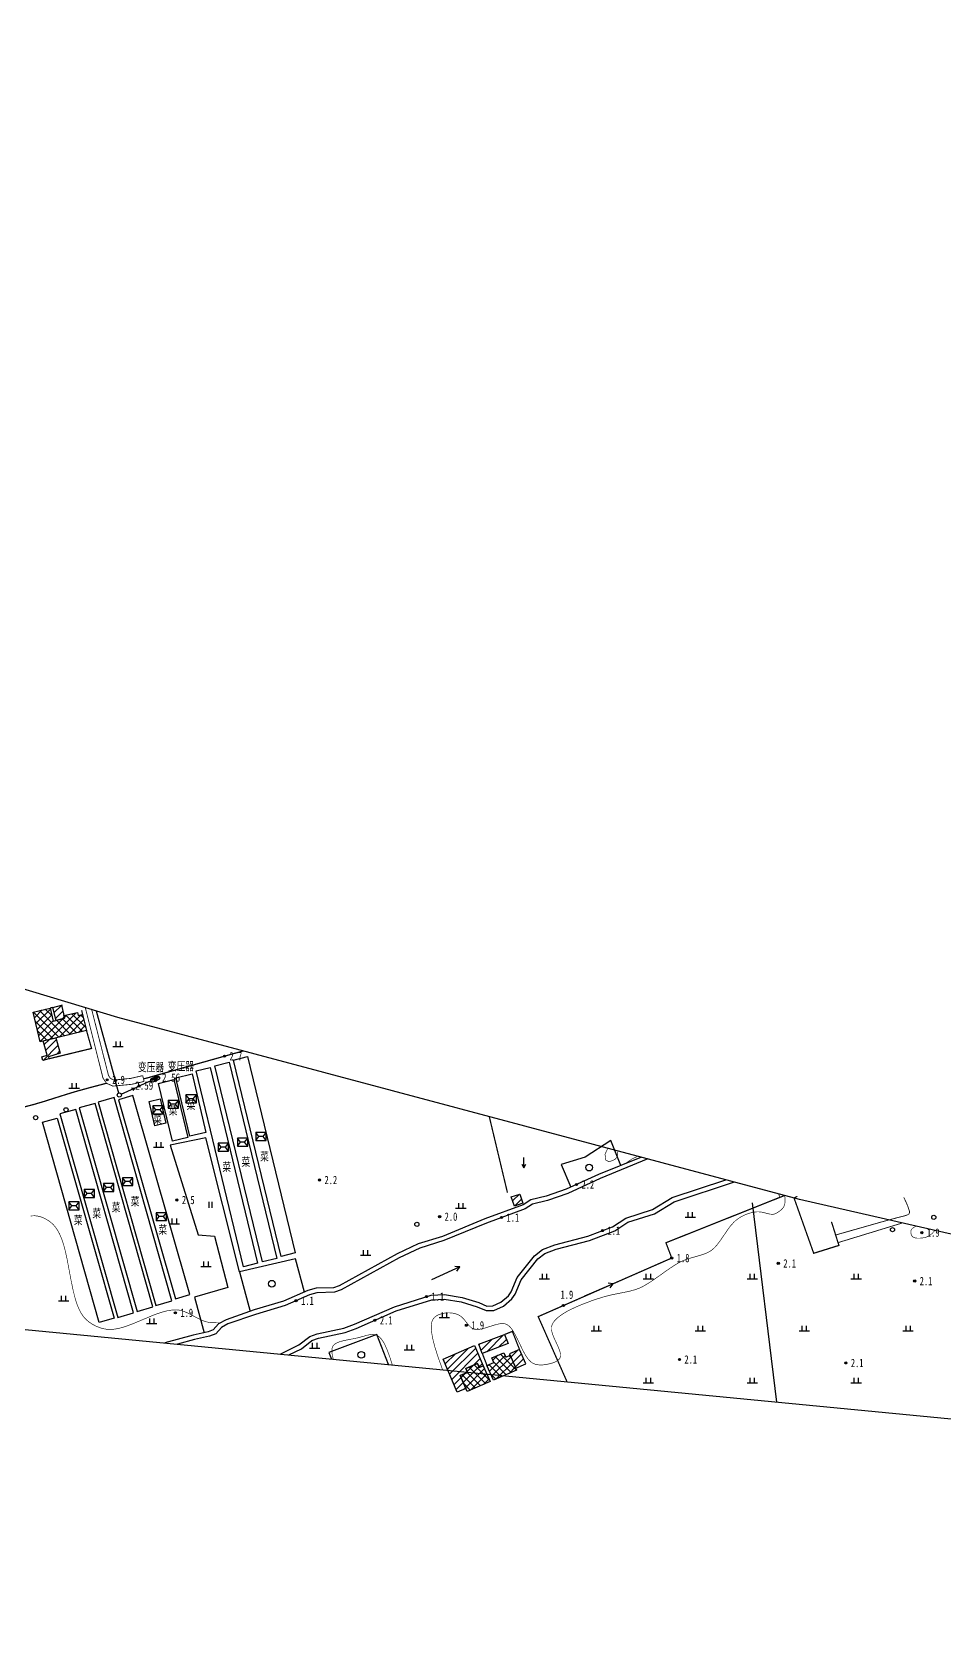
# Model space of a CAD drawing. Header units: metres. Extents: x 494039 to 619385, y 3351420 to 3402703.
# Drawn here: x 592815 to 593254, y 3392016 to 3392786 of the extents above; entities that cross this region are included whole.
import ezdxf
from ezdxf.enums import TextEntityAlignment as Align

# ---------------------------------------------------------------- set-up
doc = ezdxf.new("R2010")
doc.units = ezdxf.units.M
for name, pattern in [('2430', [0]), ('4430', [0]), ('8521', [0]), ('9610', [0])]:
    doc.linetypes.add(name, pattern=pattern)
for name, color, linetype in [('210100', 130, 'Continuous'), ('220200', 130, 'Continuous'), ('261301', 141, 'Continuous'), ('310300', 8, 'Continuous'), ('310500', 8, 'Continuous'), ('330400', 8, 'Continuous'), ('380201', 8, '2430'), ('420500', 8, 'Continuous'), ('440300', 8, '4430'), ('510301', 8, 'Continuous'), ('510402', 8, 'Continuous'), ('541000', 8, 'Continuous'), ('541200', 8, 'Continuous'), ('720100', 8, 'Continuous'), ('760201', 8, '8521'), ('810100', 8, '9610'), ('810200', 8, 'Continuous'), ('810301', 8, 'Continuous'), ('810302', 8, 'Continuous'), ('810501', 8, 'Continuous'), ('810600', 8, 'Continuous'), ('ASSIST', 8, 'Continuous'), ('GCD', 8, 'Continuous'), ('GXYZ', 8, 'Continuous'), ('ZDH', 8, 'Continuous'), ('范围线', 8, 'Continuous')]:
    doc.layers.add(name, color=color, linetype=linetype)
doc.layers.add('710101', color=8, linetype='Continuous', lineweight=0)
doc.styles.add('HZ', font='simsun.ttc', dxfattribs={"width": 0.8})
doc.styles.add('正等线体', font='simhei.ttf')
pattern_1 = [(45, (0, 0), (-1.767766953, 1.767766953), []), (135, (0, 0), (-1.767766953, -1.767766953), [])]
pattern_2 = [(45, (0, 0), (-1.767766953, 1.767766953), [])]

# ---------------------------------------------------------------- blocks, each defined once
blk = doc.blocks.new('gc170')
at = {"linetype": 'Continuous'}
blk.add_circle((0, 0), 0.5, dxfattribs=at)
blk = doc.blocks.new('gu')
at = {"flags": 128}
for points in [[(3.75, 0), (-3.75, 0)], [(2.71, -0.6), (3.75, 0), (3.75, 0), (2.71, 0.6)]]:
    blk.add_lwpolyline(points, dxfattribs=at)
blk = doc.blocks.new('p_point')
for radius in [0.25, 0.2, 0.15, 0.1, 0.05]:
    blk.add_circle((0, 0), radius)
blk.add_point((0, 0))
blk = doc.blocks.new('gc120')
for p, q in [((-0.5, 0.87), (0, 0)), ((0, 0), (0, 2.5)), ((0, 0), (0.5, 0.87))]:
    blk.add_line(p, q)
blk = doc.blocks.new('vm')
at = {"linetype": 'Continuous'}
for p, q in [((1.25, 0), (-1.25, 0)), ((-0.5, 0), (-0.5, 1.3)), ((0.5, 1.3), (0.5, 0))]:
    blk.add_line(p, q, dxfattribs=at)
blk = doc.blocks.new('v1')
blk.add_circle((0, 0), 0.8)
blk = doc.blocks.new('ve')
at = {"color": 0, "linetype": 'Continuous'}
for p, q in [((-0.4, 1.5), (-0.4, 0)), ((0.4, 0), (0.4, 1.5))]:
    blk.add_line(p, q, dxfattribs=at)
blk = doc.blocks.new('mf')
for p, q in [((1.25, 0.95), (-1.25, 0.95)), ((-1.25, 0.95), (-1.25, -0.95)), ((0.5, 0), (-0.5, 0)), ((1.25, -0.95), (1.25, 0.95)), ((-1.25, -0.95), (1.25, -0.95))]:
    blk.add_line(p, q)
at = {"flags": 128}
for points in [[(-1.25, -0.95), (-0.5, 0), (-1.25, 0.95)], [(1.25, -0.95), (0.5, 0), (1.25, 0.95)]]:
    blk.add_lwpolyline(points, dxfattribs=at)
blk = doc.blocks.new('gc013b')
at = {"linetype": 'Continuous'}
blk.add_line((0.5, 0), (4, 0), dxfattribs=at)
at = {"linetype": 'Continuous', "flags": 128}
blk.add_lwpolyline([(3.39, 0.35), (4, 0), (3.39, -0.35)], dxfattribs=at)
blk = doc.blocks.new('1-3&1-4')
at = {"layer": '310300', "linetype": 'Continuous'}
h = blk.add_hatch(dxfattribs=at)
h.set_pattern_fill('ANSI31', color=8, scale=20, style=0)
h.set_pattern_definition(pattern_2)
h.paths.add_polyline_path([(592830.4652, 3392311.5207), (592826.4052, 3392310.5452), (592824.9034, 3392316.7956), (592828.9634, 3392317.7711)])
h = blk.add_hatch(dxfattribs=at)
h.set_pattern_fill('ANSI31', color=8, scale=20, style=0)
h.set_pattern_definition(pattern_2)
h.paths.add_polyline_path([(592826.2263, 3392302.081), (592828.3815, 3392294.7028), (592822.6997, 3392293.0432), (592822.9838, 3392292.0706), (592820.038, 3392291.2102), (592819.515, 3392293.0007), (592822.1843, 3392293.7804), (592820.1838, 3392300.6292)])
h = blk.add_hatch(dxfattribs=at)
h.set_pattern_fill('ANSI31', color=8, scale=20, style=0)
h.set_pattern_definition(pattern_2)
h.paths.add_polyline_path([(593051.0358, 3392222.6558), (593046.9877, 3392221.2221), (593045.4385, 3392225.5963), (593049.4866, 3392227.03)])
h = blk.add_hatch(dxfattribs=at)
h.set_pattern_fill('ANSI31', color=8, scale=20, style=0)
h.set_pattern_definition(pattern_2)
h.paths.add_polyline_path([(593029.8174, 3392154.7646), (593042.2119, 3392159.4701), (593043.8771, 3392155.084), (593031.4825, 3392150.3785)])
h = blk.add_hatch(dxfattribs=at)
h.set_pattern_fill('ANSI31', color=8, scale=20, style=0)
h.set_pattern_definition(pattern_2)
h.paths.add_polyline_path([(593023.5399, 3392133.504), (593019.4655, 3392131.7421), (593012.5844, 3392147.6551), (593027.7626, 3392154.2184), (593031.9751, 3392144.4765), (593029.9811, 3392143.6143), (593029.1345, 3392145.572), (593023.5914, 3392143.1751), (593024.4218, 3392141.2548), (593020.8552, 3392139.7126)])
h = blk.add_hatch(dxfattribs=at)
h.set_pattern_fill('ANSI31', color=8, scale=20, style=0)
h.set_pattern_definition(pattern_2)
h.paths.add_polyline_path([(593047.5674, 3392143.2239), (593052.3937, 3392145.3109), (593049.3671, 3392152.31), (593044.5409, 3392150.2231)])
at = {"layer": '310500', "linetype": 'Continuous'}
h = blk.add_hatch(dxfattribs=at)
h.set_pattern_fill('ANSI37', color=8, scale=20, style=0)
h.set_pattern_definition(pattern_1)
h.paths.add_polyline_path([(592818.7589, 3392300.2868), (592815.3442, 3392314.4988), (592823.541, 3392316.4682), (592825.0427, 3392310.2178), (592830.4652, 3392311.5207), (592830.1563, 3392312.8064), (592836.6699, 3392314.3714), (592837.0225, 3392312.9037), (592839.1755, 3392313.421), (592841.0447, 3392305.6414)])
h = blk.add_hatch(dxfattribs=at)
h.set_pattern_fill('ANSI37', color=8, scale=20, style=0)
h.set_pattern_definition(pattern_1)
h.paths.add_polyline_path([(593036.8138, 3392137.4777), (593033.7352, 3392144.5972), (593037.0379, 3392146.0254), (593036.0902, 3392148.217), (593041.8885, 3392150.7243), (593042.815, 3392148.5817), (593044.867, 3392149.469), (593047.9668, 3392142.3004)])
h = blk.add_hatch(dxfattribs=at)
h.set_pattern_fill('ANSI37', color=8, scale=20, style=0)
h.set_pattern_definition(pattern_1)
h.paths.add_polyline_path([(593024.1833, 3392132.0161), (593020.8552, 3392139.7126), (593024.4218, 3392141.2548), (593023.5914, 3392143.1751), (593029.1345, 3392145.572), (593029.9811, 3392143.6143), (593031.9751, 3392144.4765), (593035.287, 3392136.8175)])
at = {"layer": '210100', "color": 141, "linetype": 'Continuous', "flags": 128}
for points in [[(593111.0712, 3392243.9314), (593088.2713, 3392234.4572), (593072.6987, 3392227.3217), (593062.7828, 3392223.8313), (593055.7148, 3392222.2009), (593052.0667, 3392219.9102), (593033.5513, 3392213.0551), (593013.0162, 3392204.6057), (593001.4737, 3392201.0013), (592991.4987, 3392196.3088), (592963.5707, 3392180.9274), (592960.329, 3392179.7666), (592951.8775, 3392179.5731), (592948.3228, 3392178.5695), (592936.6211, 3392173.3937), (592922.3793, 3392169.1611), (592909.0706, 3392164.5287), (592905.9728, 3392162.8756), (592903.2597, 3392159.8601), (592900.2254, 3392158.6289), (592892.9323, 3392157.0727), (592884.7698, 3392154.8006)], [(592934.252, 3392150.0256), (592943.2388, 3392154.4417), (592948.4408, 3392158.4943), (592952.0117, 3392159.8168), (592964.8797, 3392162.5758), (592969.9956, 3392164.4149), (592989.2078, 3392172.8365), (593006.8515, 3392178.3824), (593013.316, 3392178.6375), (593021.8346, 3392177.2844), (593029.8198, 3392174.8853), (593033.7368, 3392173.1761), (593036.5084, 3392173.2035), (593040.4451, 3392175.028), (593044.0427, 3392178.0843), (593045.3148, 3392179.9208), (593048.1994, 3392186.9318), (593056.6791, 3392197.3629), (593060.4628, 3392200.2927), (593066.3221, 3392202.5681), (593082.3364, 3392206.8265), (593094.1987, 3392211.247), (593100.5738, 3392215.4386), (593113.4314, 3392219.5152), (593122.901, 3392225.3434), (593148.6745, 3392233.8959)]]:
    blk.add_lwpolyline(points, dxfattribs=at)
at = {"layer": '220200', "color": 141, "linetype": 'Continuous', "const_width": 0.6, "flags": 128}
blk.add_lwpolyline([(593176.9718, 3392226.344), (593119.8536, 3392203.5894), (593122.6225, 3392196.2378), (593058.38, 3392168.0674), (593072.2629, 3392136.7077)], dxfattribs=at)
at = {"layer": '310300', "color": 8, "linetype": 'Continuous', "flags": 128}
for points in [[(592830.4652, 3392311.5207), (592826.4052, 3392310.5452), (592824.9034, 3392316.7956), (592828.9634, 3392317.7711)], [(592826.2263, 3392302.081), (592828.3815, 3392294.7028), (592822.6997, 3392293.0432), (592822.9838, 3392292.0706), (592820.038, 3392291.2102), (592819.515, 3392293.0007), (592822.1843, 3392293.7804), (592820.1838, 3392300.6292)], [(593029.8174, 3392154.7646), (593042.2119, 3392159.4701), (593043.8771, 3392155.084), (593031.4825, 3392150.3785)], [(593023.5399, 3392133.504), (593019.4655, 3392131.7421), (593012.5844, 3392147.6551), (593027.7626, 3392154.2184), (593031.9751, 3392144.4765), (593029.9811, 3392143.6143), (593029.1345, 3392145.572), (593023.5914, 3392143.1751), (593024.4218, 3392141.2548), (593020.8552, 3392139.7126)], [(593047.5674, 3392143.2239), (593052.3937, 3392145.3109), (593049.3671, 3392152.31), (593044.5409, 3392150.2231)]]:
    blk.add_lwpolyline(points, close=True, dxfattribs=at)
at = {"layer": '310300', "color": 8, "linetype": 'Continuous', "elevation": 5.3122, "flags": 128}
blk.add_lwpolyline([(593051.0358, 3392222.6558), (593046.9877, 3392221.2221), (593045.4385, 3392225.5963), (593049.4866, 3392227.03)], close=True, dxfattribs=at)
at = {"layer": '310500', "color": 8, "linetype": 'Continuous', "flags": 128}
for points in [[(592818.7589, 3392300.2868), (592815.3442, 3392314.4988), (592823.541, 3392316.4682), (592825.0427, 3392310.2178), (592830.4652, 3392311.5207), (592830.1563, 3392312.8064), (592836.6699, 3392314.3714), (592837.0225, 3392312.9037), (592839.1755, 3392313.421), (592841.0447, 3392305.6414)], [(593036.8138, 3392137.4777), (593033.7352, 3392144.5972), (593037.0379, 3392146.0254), (593036.0902, 3392148.217), (593041.8885, 3392150.7243), (593042.815, 3392148.5817), (593044.867, 3392149.469), (593047.9668, 3392142.3004)]]:
    blk.add_lwpolyline(points, close=True, dxfattribs=at)
at = {"layer": '310500', "color": 8, "linetype": 'Continuous', "elevation": 14.2055, "flags": 128}
blk.add_lwpolyline([(593024.1833, 3392132.0161), (593020.8552, 3392139.7126), (593024.4218, 3392141.2548), (593023.5914, 3392143.1751), (593029.1345, 3392145.572), (593029.9811, 3392143.6143), (593031.9751, 3392144.4765), (593035.287, 3392136.8175)], close=True, dxfattribs=at)
at = {"layer": '330400', "color": 8, "linetype": 'Continuous', "flags": 128}
for points, elevation in [([(592909.7099, 3392290.4004), (592932.6866, 3392196.085), (592925.7667, 3392194.3992), (592902.79, 3392288.7146)], 3.6557), ([(592883.0781, 3392282.0396), (592889.8151, 3392254.1652), (592882.3689, 3392252.3655), (592875.6319, 3392280.2399)], 3.763), ([(592891.817, 3392284.8046), (592898.5303, 3392256.6483), (592890.8032, 3392254.8059), (592884.0899, 3392282.9622)], 3.6557), ([(592900.5066, 3392287.907), (592923.269, 3392193.7226), (592916.5156, 3392192.0905), (592893.7532, 3392286.2749)], 3.6557), ([(592890.7896, 3392178.6458), (592863.3539, 3392274.3388), (592856.4966, 3392272.3727), (592883.9323, 3392176.6798)], 4.1446), ([(592828.2839, 3392265.5186), (592856.0514, 3392167.7052), (592863.6723, 3392169.8687), (592835.9048, 3392267.682)], 4.1446), ([(592837.5752, 3392268.3996), (592865.3427, 3392170.5863), (592872.9635, 3392172.7497), (592845.1961, 3392270.563)], 4.1446), ([(592846.6931, 3392271.2388), (592874.4606, 3392173.4255), (592882.0815, 3392175.5889), (592854.314, 3392273.4023)], 4.1446), ([(592876.495, 3392272.7345), (592879.2114, 3392261.0218), (592873.9454, 3392259.8005), (592871.229, 3392271.5132)], 3.763), ([(592847.1964, 3392165.2953), (592819.8048, 3392261.551), (592826.9467, 3392263.5834), (592854.3382, 3392167.3277)], 4.1446)]:
    blk.add_lwpolyline(points, close=True, dxfattribs=dict(at, elevation=elevation))
blk.add_lwpolyline([(592918.5578, 3392293.1001), (592941.4904, 3392198.6698), (592934.7505, 3392197.033), (592911.8179, 3392291.4633)], close=True, dxfattribs=at)
at = {"layer": '380201', "color": 8, "linetype": '2430', "const_width": 0.6, "flags": 128}
for points, elevation in [([(592824.9034, 3392316.7956), (592823.541, 3392316.4682)], 6.3834), ([(592829.5, 3392317.9), (592828.9634, 3392317.7711)], 6.3834), ([(592839.1755, 3392313.421), (592838.7, 3392315.4)], 6.3834), ([(593031.4825, 3392150.3785), (593033.7352, 3392144.5972)], 6.2237)]:
    blk.add_lwpolyline(points, dxfattribs=dict(at, elevation=elevation))
for points in [[(592822.9838, 3392292.0706), (592843.4805, 3392297.0316), (592841.0447, 3392305.6414)], [(593183.0518, 3392225.8989), (593181.4708, 3392225.1433), (593190.9395, 3392198.5234), (593203.0697, 3392202.3108), (593199.4988, 3392213.6651)], [(593049.3671, 3392152.31), (593045.9608, 3392160.9625), (593042.2119, 3392159.4701)]]:
    blk.add_lwpolyline(points, dxfattribs=at)
at = {"layer": '420500', "color": 8, "linetype": 'Continuous', "const_width": 0.4, "flags": 128}
for points in [[(592840.4618, 3392316.6628), (592848.9732, 3392282.7932), (592850.6394, 3392280.291), (592853.7902, 3392278.9161), (592862.7914, 3392279.7786), (592868.7545, 3392281.1657)], [(592843.5369, 3392315.7415), (592851.6425, 3392283.981), (592852.5674, 3392282.5922), (592854.2583, 3392281.8543), (592862.3257, 3392282.6274), (592868.1019, 3392283.971)], [(593234.2481, 3392225.4755), (593235.1112, 3392223.7039), (593235.9824, 3392221.7449), (593236.612, 3392220.0439), (593236.9975, 3392218.7446), (593237.063, 3392218.2011), (593237.0071, 3392217.8961), (593236.9318, 3392217.7277), (593236.6987, 3392217.4299), (593236.3083, 3392217.1396), (593235.6625, 3392216.8381), (593235.1686, 3392216.6708), (593230.0312, 3392215.3513), (593222.6707, 3392213.3408), (593201.4971, 3392207.3113)], [(593233.5155, 3392213.0834), (593202.6484, 3392203.6504)]]:
    blk.add_lwpolyline(points, dxfattribs=at)
at = {"layer": '420500', "color": 8, "linetype": 'Continuous', "const_width": 0.4, "elevation": 3.1907, "flags": 128}
blk.add_lwpolyline([(592868.1019, 3392283.971), (592868.7545, 3392281.1657)], dxfattribs=at)
at = {"layer": '440300', "color": 8, "linetype": '4430', "const_width": 0.6, "flags": 128}
for points in [[(592916.504, 3392295.8573), (592868.4786, 3392282.3515)], [(592803.2948, 3392267.1371), (592810.3659, 3392268.7146), (592815.6866, 3392270.0904), (592820.7368, 3392271.5867), (592831.244, 3392274.9132), (592836.2869, 3392276.4426), (592842.5915, 3392278.1735), (592850.6394, 3392280.291)]]:
    blk.add_lwpolyline(points, dxfattribs=at)
at = {"layer": '440300', "color": 8, "linetype": '4430', "const_width": 0.6, "elevation": 2.9512, "flags": 128}
blk.add_lwpolyline([(593034.841, 3392264.2757), (593043.5822, 3392227.6898)], dxfattribs=at)
at = {"layer": '510402', "color": 8, "linetype": 'Continuous'}
for p, q in [((592873.8077, 3392283.5252), (592873.3734, 3392283.3285)), ((592873.3734, 3392283.3285), (592874.3638, 3392281.1424)), ((592874.7981, 3392281.3391), (592873.8077, 3392283.5252)), ((592874.3638, 3392281.1424), (592874.7981, 3392281.3391))]:
    blk.add_line(p, q, dxfattribs=at)
at = {"layer": '510402', "color": 8, "linetype": 'Continuous', "const_width": 2.4, "flags": 128}
blk.add_lwpolyline([(592873.1749, 3392281.9212), (592874.9966, 3392282.7464)], dxfattribs=at)
at = {"layer": '541000', "color": 8, "linetype": 'Continuous'}
blk.add_line((593161.2792, 3392222.85), (593172.9918, 3392126.9874), dxfattribs=at)
at = {"layer": '541200', "color": 8, "linetype": 'Continuous'}
for p, q in [((592845.7685, 3392315.0729), (592854.716, 3392282.3589)), ((592864.1352, 3392277.8956), (592865.6491, 3392278.5695))]:
    blk.add_line(p, q, dxfattribs=at)
at = {"layer": '710101', "color": 8, "linetype": 'Continuous', "const_width": 0.3, "elevation": 2, "flags": 128}
for points in [[(593091.8855, 3392249.0517), (593090.5337, 3392246.1665), (593090.8992, 3392243.3651), (593092.4828, 3392242.5125), (593095.2846, 3392243.6088), (593096.5026, 3392245.0702), (593096.7242, 3392247.7604)], [(593106.3601, 3392245.1887), (593103.5678, 3392243.9132), (593100.2722, 3392241.6454)], [(592814.1754, 3392216.3792), (592815.0517, 3392216.5293), (592816.1675, 3392216.5672), (592817.5211, 3392216.4194), (592818.8721, 3392216.0888), (592820.2008, 3392215.601), (592821.487, 3392214.9784), (592822.7095, 3392214.2401), (592823.8455, 3392213.4024), (592824.5427, 3392212.7959), (592825.2395, 3392212.0968), (592825.8756, 3392211.3616), (592826.4573, 3392210.5939), (592826.9904, 3392209.7973), (592827.9305, 3392208.1291), (592828.3463, 3392207.2628), (592829.0881, 3392205.4766), (592830.0216, 3392202.691), (592830.7981, 3392199.8122), (592831.6734, 3392195.8797), (592833.5496, 3392185.8736), (592834.5551, 3392180.9224), (592835.5162, 3392177.0657), (592836.394, 3392174.2764), (592837.0861, 3392172.4871), (592837.4725, 3392171.6188), (592838.3428, 3392169.9461), (592839.3702, 3392168.3762), (592839.9548, 3392167.6376), (592840.5941, 3392166.9348), (592841.2357, 3392166.3214), (592842.282, 3392165.465), (592844.0035, 3392164.3268), (592845.8578, 3392163.3755), (592847.7951, 3392162.6326), (592849.1101, 3392162.2687), (592850.6482, 3392161.9959), (592852.1023, 3392161.901), (592854.0237, 3392161.9921), (592854.9785, 3392162.1157), (592856.8788, 3392162.4905), (592858.7701, 3392163.0036), (592861.1267, 3392163.7908), (592863.9518, 3392164.8831), (592872.5146, 3392168.4777), (592874.6863, 3392169.3108), (592877.1853, 3392170.1577), (592879.2412, 3392170.7263), (592881.0644, 3392171.0981), (592882.8725, 3392171.3047), (592884.2121, 3392171.3244), (592885.532, 3392171.2036), (592886.6037, 3392170.9831), (592887.7278, 3392170.6392), (592888.5619, 3392170.321), (592890.2138, 3392169.5689), (592895.4193, 3392166.8462), (592897.0959, 3392166.1073), (592898.2333, 3392165.7065), (592899.3912, 3392165.4045), (592900.466, 3392165.2326), (592902.2824, 3392165.1162), (592905.3737, 3392165.0495)], [(593012.3963, 3392142.4847), (593010.4925, 3392147.794), (593009.7244, 3392150.0663), (593008.6495, 3392153.5091), (593007.7351, 3392157.0233), (593007.2772, 3392159.4335), (593007.1156, 3392160.6686), (593007.0055, 3392162.0394), (593006.9814, 3392163.6915), (593007.0956, 3392164.8715), (593007.1966, 3392165.386), (593007.4358, 3392166.1667), (593007.8396, 3392166.963), (593008.4426, 3392167.6856), (593009.3636, 3392168.3948), (593010.2544, 3392168.8711), (593011.3201, 3392169.2839), (593012.3211, 3392169.5606), (593013.4887, 3392169.7725), (593015.0527, 3392169.8897), (593015.8302, 3392169.8797), (593017.1704, 3392169.7518), (593018.2857, 3392169.526), (593019.3562, 3392169.1848), (593020.3667, 3392168.7161), (593021.1507, 3392168.2163), (593021.8022, 3392167.6746), (593022.6193, 3392166.8243), (593024.9652, 3392163.9183), (593025.7357, 3392163.1209), (593026.082, 3392162.8256), (593026.6892, 3392162.4141), (593027.1993, 3392162.1751), (593027.7302, 3392162.0157), (593028.2868, 3392161.923), (593028.866, 3392161.8891), (593029.4648, 3392161.9065), (593030.711, 3392162.0688), (593032.3354, 3392162.4495), (593036.6887, 3392163.8215), (593038.6535, 3392164.3766), (593039.9097, 3392164.6274), (593041.1014, 3392164.7313), (593042.2068, 3392164.637), (593042.841, 3392164.453), (593043.2, 3392164.2953), (593043.5451, 3392164.1053), (593044.1978, 3392163.6382), (593045.0976, 3392162.7533), (593045.6544, 3392162.0628), (593046.1835, 3392161.3073), (593047.1779, 3392159.6442), (593048.3427, 3392157.3729), (593051.0761, 3392151.6802), (593052.0557, 3392149.887), (593052.5747, 3392149.042), (593053.4027, 3392147.8639), (593054.307, 3392146.8252), (593054.9634, 3392146.2311), (593055.672, 3392145.7331), (593056.0487, 3392145.5256), (593056.8753, 3392145.1912), (593057.8921, 3392144.9474), (593059.1107, 3392144.8237), (593060.5368, 3392144.8456), (593062.0189, 3392145.0115), (593063.932, 3392145.3994), (593065.3363, 3392145.8123), (593066.0037, 3392146.059), (593066.991, 3392146.5118), (593067.7434, 3392146.9704), (593068.28, 3392147.4137), (593068.6934, 3392147.9075), (593068.9623, 3392148.4503), (593069.0849, 3392148.9395), (593069.1214, 3392149.7287), (593068.9449, 3392150.867), (593068.5723, 3392152.0826), (593067.9189, 3392153.6811), (593065.9076, 3392158.0363), (593065.3801, 3392159.3801), (593064.9818, 3392160.702), (593064.7699, 3392161.9873), (593064.7723, 3392162.9175), (593064.8681, 3392163.5173), (593065.0188, 3392164.0213), (593065.3776, 3392164.7986), (593065.8568, 3392165.5406), (593066.2059, 3392165.9866), (593066.9919, 3392166.8365), (593067.5051, 3392167.3186), (593068.6466, 3392168.2639), (593070.4001, 3392169.4901), (593072.2101, 3392170.5653), (593074.0604, 3392171.5327), (593076.8875, 3392172.845), (593080.2378, 3392174.236), (593084.1144, 3392175.6962), (593086.07, 3392176.3785), (593090.524, 3392177.7622), (593093.8235, 3392178.5681), (593100.1505, 3392179.8189), (593102.8294, 3392180.4173), (593104.8696, 3392180.9808), (593106.8487, 3392181.6853), (593108.2114, 3392182.3019), (593109.0997, 3392182.7597), (593111.6955, 3392184.2951), (593114.2251, 3392185.9871), (593121.735, 3392191.3055), (593124.305, 3392192.97), (593126.07, 3392193.9869), (593127.8982, 3392194.8888), (593129.4308, 3392195.5019), (593131.616, 3392196.2102), (593135.7717, 3392197.3842), (593137.9269, 3392198.0719), (593139.4711, 3392198.6815), (593140.6867, 3392199.2856), (593141.5973, 3392199.8534), (593142.4297, 3392200.498), (593143.4567, 3392201.4721), (593144.4114, 3392202.5474), (593146.1806, 3392204.9004), (593149.7903, 3392210.2001), (593150.9296, 3392211.6988), (593152.4209, 3392213.3754), (593153.4408, 3392214.3127), (593154.7182, 3392215.2721), (593156.0891, 3392216.1161), (593157.5314, 3392216.8489), (593159.0275, 3392217.4667), (593160.5641, 3392217.9577), (593162.1303, 3392218.3011), (593163.7175, 3392218.4661), (593164.5167, 3392218.4687), (593165.7249, 3392218.353), (593166.4188, 3392218.2192), (593168.898, 3392217.5808), (593170.1081, 3392217.3426), (593171.1551, 3392217.2851), (593171.5388, 3392217.317), (593172.1657, 3392217.4516), (593173.0178, 3392217.828), (593173.6929, 3392218.2366), (593174.8141, 3392219.017), (593175.8593, 3392219.9707), (593176.3313, 3392220.5777), (593176.5278, 3392220.9049), (593176.8325, 3392221.5956), (593176.9675, 3392222.0349), (593177.1414, 3392222.9501), (593177.189, 3392223.4964), (593177.1768, 3392224.6232), (593176.9718, 3392226.344)], [(593249.2247, 3392209.4719), (593247.9424, 3392208.0838), (593247.15, 3392207.3764), (593246.2515, 3392206.7903), (593245.2603, 3392206.3554), (593244.2545, 3392206.0789), (593243.5555, 3392205.9472), (593242.1342, 3392205.795), (593240.7441, 3392205.801), (593239.7722, 3392205.9424), (593238.9138, 3392206.2544), (593238.4377, 3392206.5957), (593238.2022, 3392206.868), (593237.9558, 3392207.3159), (593237.7557, 3392207.9665), (593237.6774, 3392208.6601), (593237.6871, 3392209.0047), (593237.7963, 3392209.5914), (593237.9431, 3392209.94), (593238.1215, 3392210.2003), (593238.4936, 3392210.5547), (593238.7972, 3392210.77), (593240.0877, 3392211.5725)], [(592959.8282, 3392147.5575), (592959.6045, 3392148.307), (592959.2527, 3392149.8995), (592959.099, 3392151.1142), (592959.1009, 3392152.2391), (592959.23, 3392153.002), (592959.4754, 3392153.6499), (592959.9391, 3392154.3208), (592960.5632, 3392154.8836), (592960.9278, 3392155.1299), (592961.7485, 3392155.5624), (592962.9198, 3392156.0096), (592964.4915, 3392156.4443), (592965.6138, 3392156.6923), (592970.9683, 3392157.7352), (592972.8506, 3392158.2101), (592975.6423, 3392158.9964), (592976.6214, 3392159.2381), (592978.0073, 3392159.48), (592979.1431, 3392159.5203), (592980.1163, 3392159.3564), (592980.9437, 3392159.0144), (592981.6999, 3392158.5142), (592982.0545, 3392158.2118), (592982.7221, 3392157.5149), (592983.6344, 3392156.2717), (592984.1931, 3392155.333), (592984.7191, 3392154.3217), (592985.6923, 3392152.1241), (592986.5877, 3392149.7539), (592987.2247, 3392147.8994), (592988.2091, 3392144.8188)]]:
    blk.add_lwpolyline(points, dxfattribs=at)
at = {"layer": '760201', "color": 8, "linetype": '8521', "flags": 128}
for points in [[(593108.0051, 3392244.7497), (593087.4028, 3392236.4792), (593071.8736, 3392229.3636), (593062.1684, 3392225.9473), (593054.859, 3392224.2613), (593051.0895, 3392221.8944), (593032.7505, 3392215.1046), (593012.2683, 3392206.6769), (593000.6738, 3392203.0563), (592990.4979, 3392198.2692), (592962.6652, 3392182.94), (592959.9226, 3392181.9579), (592951.5482, 3392181.7661), (592947.5753, 3392180.6444), (592935.8596, 3392175.4625), (592921.704, 3392171.2555), (592908.1858, 3392166.5502), (592904.596, 3392164.6344), (592901.963, 3392161.7082), (592899.5773, 3392160.7401), (592892.4073, 3392159.2102), (592878.6779, 3392155.3884)], [(592938.4215, 3392149.6232), (592944.4123, 3392152.5671), (592949.5242, 3392156.5495), (592952.6275, 3392157.6988), (592965.4851, 3392160.4556), (592970.8102, 3392162.3699), (592989.9815, 3392170.7736), (593007.2313, 3392176.1956), (593013.1855, 3392176.4306), (593021.3433, 3392175.1348), (593029.0606, 3392172.8162), (593033.2882, 3392170.9715), (593037.0038, 3392171.0083), (593041.6415, 3392173.1578), (593045.687, 3392176.5944), (593047.2588, 3392178.8638), (593050.1108, 3392185.7953), (593058.2264, 3392195.7786), (593061.5571, 3392198.3575), (593067.0051, 3392200.4732), (593083.0047, 3392204.7277), (593095.1997, 3392209.2723), (593101.5284, 3392213.4333), (593114.3542, 3392217.4998), (593123.835, 3392223.335), (593152.7941, 3392232.8956)]]:
    blk.add_lwpolyline(points, dxfattribs=at)
at = {"layer": '810100', "color": 8, "linetype": '9610', "flags": 128}
for points in [[(592914.694, 3392189.5707), (592898.4577, 3392254.0472), (592881.3646, 3392250.4712), (592894.7926, 3392207.4303), (592902.6549, 3392206.7601), (592908.9868, 3392182.079), (592893.0425, 3392177.5014), (592897.6549, 3392160.3299)], [(593098.1399, 3392240.7895), (593093.3748, 3392252.7549), (593081.0435, 3392244.7674), (593069.4261, 3392241.1646), (593074.0466, 3392230.3593)], [(592945.872, 3392179.8911), (592941.5299, 3392195.9088), (592914.694, 3392189.5707), (592919.7609, 3392170.5791)]]:
    blk.add_lwpolyline(points, dxfattribs=at)
at = {"layer": '810100', "color": 8, "linetype": '9610', "elevation": 2.5421, "flags": 128}
blk.add_lwpolyline([(592986.3001, 3392145.003), (592980.6811, 3392159.4195), (592957.7134, 3392150.8451), (592958.9698, 3392147.6403)], dxfattribs=at)
at = {"layer": '810200', "color": 8, "linetype": 'Continuous', "const_width": 0.4, "elevation": 2.2609, "flags": 128}
blk.add_lwpolyline([(593174.0305, 3392227.1289), (593174.7134, 3392225.4443)], dxfattribs=at)
at = {"layer": '范围线', "color": 8, "flags": 128}
blk.add_lwpolyline([(580974.9971, 3398172.2884), (580158.1729, 3397748.7629), (583102.2681, 3395406.1495), (589376.9328, 3392493.3034), (594318.9563, 3392016.403), (594002.9657, 3392059.9931), (593709.5027, 3392110.274), (593489.39, 3392154.2585), (593446.55, 3392164.1073), (593184.0367, 3392224.4585), (592856.0894, 3392311.9807), (592630.9821, 3392379.424), (592345.2786, 3392474.0542), (592112.8421, 3392558.6278), (591835.9381, 3392668.5492), (591571.4074, 3392783.2499), (591303.4331, 3392909.9936), (591275.2655, 3392923.316), (591065.2798, 3393031.2284), (591019.813, 3393054.5939), (590886.2864, 3393127.1825), (590776.1303, 3393189.2284), (589711.9005, 3393302.4152), (583546.9224, 3396125.8295)], close=True, dxfattribs=at)
at = {"layer": '261301', "color": 141, "linetype": 'Continuous', "xscale": 2, "yscale": 2}
for p, rotation in [((593013.8407, 3392188.8898, 2.8783), 24.00693161598149), ((593087.5369, 3392180.8527, 2.2593), 23.68034567275692)]:
    blk.add_blockref('gu', p, dxfattribs=dict(at, rotation=rotation))
at = {"layer": '330400', "color": 8, "linetype": 'Continuous', "xscale": 2, "yscale": 2}
for p in [(592891.4115, 3392272.8051), (592875.4752, 3392267.5609), (592882.7944, 3392270.17), (592906.9102, 3392249.5804), (592916.1326, 3392251.9999), (592925.0349, 3392254.6733), (592842.4393, 3392227.2586), (592851.7305, 3392230.1396), (592860.8485, 3392232.9789), (592835.0333, 3392221.3614), (592877.0724, 3392216.1366)]:
    blk.add_blockref('mf', p, dxfattribs=at)
at = {"layer": '510301', "color": 8, "linetype": 'Continuous', "xscale": 2, "yscale": 2}
for p in [(592856.8266, 3392274.6423, 3.1907), (592831.2034, 3392267.5446, 3.2801), (592816.5727, 3392263.7366, 3.5484), (592999.9999, 3392212.4477, 2.6464), (593248.7234, 3392215.8339, 2.9374), (593228.8594, 3392209.8672, 2.8816)]:
    blk.add_blockref('gc170', p, dxfattribs=at)
at = {"layer": '510402', "color": 8, "linetype": 'Continuous', "xscale": 2, "yscale": 2}
for p in [(592872.9577, 3392281.8228), (592875.2138, 3392282.8448)]:
    blk.add_blockref('gc170', p, dxfattribs=at)
at = {"layer": '541200', "color": 8, "linetype": 'Continuous', "xscale": 2, "yscale": 2}
for p, rotation in [((592856.8266, 3392274.6423), 105.2967874502179), ((592872.9577, 3392281.8228), 203.9954691031726), ((592856.8266, 3392274.6423), 23.99546910317257)]:
    blk.add_blockref('gc013b', p, dxfattribs=dict(at, rotation=rotation))
for p in [(592872.9577, 3392281.8228), (592856.8266, 3392274.6423)]:
    blk.add_blockref('gc170', p, dxfattribs=at)
at = {"layer": '720100', "color": 8, "linetype": 'Continuous', "xscale": 2, "yscale": 2, "zscale": 2}
for p in [(592907.4184, 3392293.3022, 2.7317), (592850.9693, 3392281.9256, 2.882), (592953.1467, 3392233.7786, 2.1649), (593076.787, 3392231.615, 2.2119), (592884.508, 3392224.159, 2.509), (593010.9525, 3392216.1543, 2.0219), (593040.7316, 3392215.7135, 1.1), (593089.3076, 3392209.4243, 1.1), (593243.0086, 3392208.4608, 1.93), (593122.6225, 3392196.2378, 1.7539), (593173.912, 3392193.6763, 2.0861), (593239.5272, 3392185.1797, 2.0835), (592941.8753, 3392175.7177, 1.1), (593004.6306, 3392177.6843, 1.1), (593070.4868, 3392173.3762, 1.8735), (592883.8052, 3392169.9372, 1.9477), (592979.7829, 3392166.303, 2.1061), (593023.8269, 3392163.9001, 1.9), (593126.321, 3392147.4672, 2.1416), (593206.3963, 3392145.7891, 2.097)]:
    blk.add_blockref('p_point', p, dxfattribs=at)
at = {"layer": '810301', "color": 8, "linetype": 'Continuous', "xscale": 2, "yscale": 2}
blk.add_blockref('gc120', (593051.4998, 3392239.6218, 3.9655), dxfattribs=at)
at = {"layer": '810302', "color": 8, "linetype": 'Continuous', "xscale": 2, "yscale": 2}
for p in [(592856.2621, 3392297.7672, 3.6167), (592835.1058, 3392277.7578), (592875.775, 3392249.3933, 3.6167), (593021.1593, 3392220.1029, 2.8416), (592883.2989, 3392212.5767, 3.6167), (593131.5178, 3392215.7594), (592975.3041, 3392197.4392, 2.8416), (592898.5136, 3392191.9683, 3.6167), (593061.3698, 3392186.0984), (593111.3698, 3392186.0984), (593161.3698, 3392186.0984), (593211.3698, 3392186.0984), (592830.0062, 3392175.473), (592872.4392, 3392164.6112, 3.6167), (593013.265, 3392167.4196, 2.8416), (593086.3698, 3392161.0984), (593136.3698, 3392161.0984), (593186.3698, 3392161.0984), (593236.3698, 3392161.0984), (592950.7963, 3392152.8136, 2.8416), (592996.3921, 3392151.8968, 2.8416), (593111.3698, 3392136.0984), (593161.3698, 3392136.0984), (593211.3698, 3392136.0984)]:
    blk.add_blockref('vm', p, dxfattribs=at)
at = {"layer": '810501', "color": 8, "linetype": 'Continuous', "xscale": 2, "yscale": 2}
for p in [(593082.9379, 3392239.7315, 2.8022), (592930.1824, 3392183.891, 2.976), (592973.2723, 3392149.6903, 2.5421)]:
    blk.add_blockref('v1', p, dxfattribs=at)
at = {"layer": '810600', "color": 8, "linetype": 'Continuous', "xscale": 2, "yscale": 2}
blk.add_blockref('ve', (592900.6393, 3392220.317, 3.5126), dxfattribs=at)
at = {"color": 8, "width": 0.75}
for p in [(592882.7235, 3392267.2026, 3.763), (592891.3101, 3392269.8053, 3.6557), (592875.2487, 3392262.9561, 3.763), (592917.7383, 3392242.3998, 3.6557), (592926.6541, 3392245.0666, 3.6378), (592908.5111, 3392239.9987, 3.6557), (592845.9781, 3392217.6936, 4.1446), (592855.2694, 3392220.5746, 4.1446), (592864.3873, 3392223.4139, 4.1446), (592837.0715, 3392214.4394, 4.1446), (592877.7508, 3392209.8376, 4.1446)]:
    blk.add_text('菜', height=4, dxfattribs=at).set_placement(p, align=Align.MIDDLE_CENTER)
at = {"layer": '720100', "color": 8, "width": 0.75}
for s, p in [('2.7', (592909.8184, 3392293.3022, 2.7317)), ('2.9', (592853.3693, 3392281.9256, 2.882)), ('2.2', (592955.5467, 3392233.7786, 2.1649)), ('2.2', (593079.187, 3392231.615, 2.2119)), ('2.5', (592886.908, 3392224.159, 2.509)), ('2.0', (593013.3525, 3392216.1543, 2.0219)), ('1.1', (593043.1316, 3392215.7135, 1.1)), ('1.1', (593091.7076, 3392209.4243, 1.1)), ('1.9', (593245.4086, 3392208.4608, 1.93)), ('1.8', (593125.0225, 3392196.2378, 1.7539)), ('2.1', (593176.312, 3392193.6763, 2.0861)), ('2.1', (593241.9272, 3392185.1797, 2.0835)), ('1.1', (592944.2753, 3392175.7177, 1.1)), ('1.1', (593007.0306, 3392177.6843, 1.1)), ('1.9', (593069.1245, 3392178.6237, 1.8735)), ('1.9', (592886.2052, 3392169.9372, 1.9477)), ('2.1', (592982.1829, 3392166.303, 2.1061)), ('1.9', (593026.2269, 3392163.9001, 1.9)), ('2.1', (593128.721, 3392147.4672, 2.1416)), ('2.1', (593208.7963, 3392145.7891, 2.097))]:
    blk.add_text(s, height=4, dxfattribs=at).set_placement(p, align=Align.MIDDLE_LEFT)
blk = doc.blocks.new('gc200')
h = blk.add_hatch(color=256)
edge = h.paths.add_edge_path()
edge.add_arc((0, 0), 0.25, 0, 360)
blk.add_circle((0, 0), 0.25)
blk = doc.blocks.new('线路地形0613')
at = {"layer": 'ASSIST', "color": 8, "linetype": 'Continuous', "flags": 128}
blk.add_lwpolyline([(592872.44, 3392282.09), (592874.92, 3392283.05)], dxfattribs=at)
at = {"layer": 'GXYZ', "color": 8, "linetype": 'Continuous'}
for p, q in [((592874.58, 3392283.24), (592872.56, 3392282.46)), ((592872.56, 3392282.46), (592872.78, 3392281.9)), ((592872.78, 3392281.9), (592874.79, 3392282.68)), ((592874.79, 3392282.68), (592874.58, 3392283.24))]:
    blk.add_line(p, q, dxfattribs=at)
at = {"layer": 'GXYZ', "color": 8, "linetype": 'Continuous', "const_width": 0.6, "flags": 128}
blk.add_lwpolyline([(592873.91, 3392282.66), (592873.44, 3392282.48)], dxfattribs=at)
at = {"layer": 'ZDH', "color": 8, "linetype": 'Continuous'}
for p in [(592872.44, 3392282.14, 2.59), (592874.97, 3392283.04, 2.56)]:
    blk.add_point(p, dxfattribs=at)
at = {"layer": 'GCD', "color": 8, "linetype": 'Continuous'}
ref = blk.add_blockref('gc200', (592872.44, 3392282.14, 2.59), dxfattribs=dict(at, xscale=2, yscale=2, zscale=2))
ref.add_attrib('height', '2.59', dxfattribs={"linetype": 'Continuous', "height": 4, "style": '正等线体', "width": 0.8}).set_placement((592864.47, 3392279.19, 2.59), align=Align.MIDDLE_LEFT)
ref = blk.add_blockref('gc200', (592874.97, 3392283.04, 2.56), dxfattribs=dict(at, xscale=2, yscale=2, zscale=2))
ref.add_attrib('height', '2.56', dxfattribs={"linetype": 'Continuous', "height": 4, "style": '正等线体', "width": 0.8}).set_placement((592877.37, 3392283.04, 2.56), align=Align.MIDDLE_LEFT)
at = {"layer": 'GXYZ', "color": 8, "linetype": 'Continuous', "xscale": 0.5, "yscale": 0.5}
for p in [(592872.44, 3392282.09), (592874.92, 3392283.05)]:
    blk.add_blockref('gc170', p, dxfattribs=at)
at = {"layer": 'ZDH', "color": 8, "linetype": 'Continuous', "style": 'HZ', "width": 0.75}
for p in [(592865.79, 3392286.04, 2.59), (592880.18, 3392286.47, 2.56)]:
    blk.add_text('变压器', height=4, dxfattribs=at).set_placement(p)

msp = doc.modelspace()

# ---------------------------------------------------------------- block references
for name in ['线路地形0613', '1-3&1-4']:
    msp.add_blockref(name, (0, 0))

doc.saveas('drawing.dxf')
